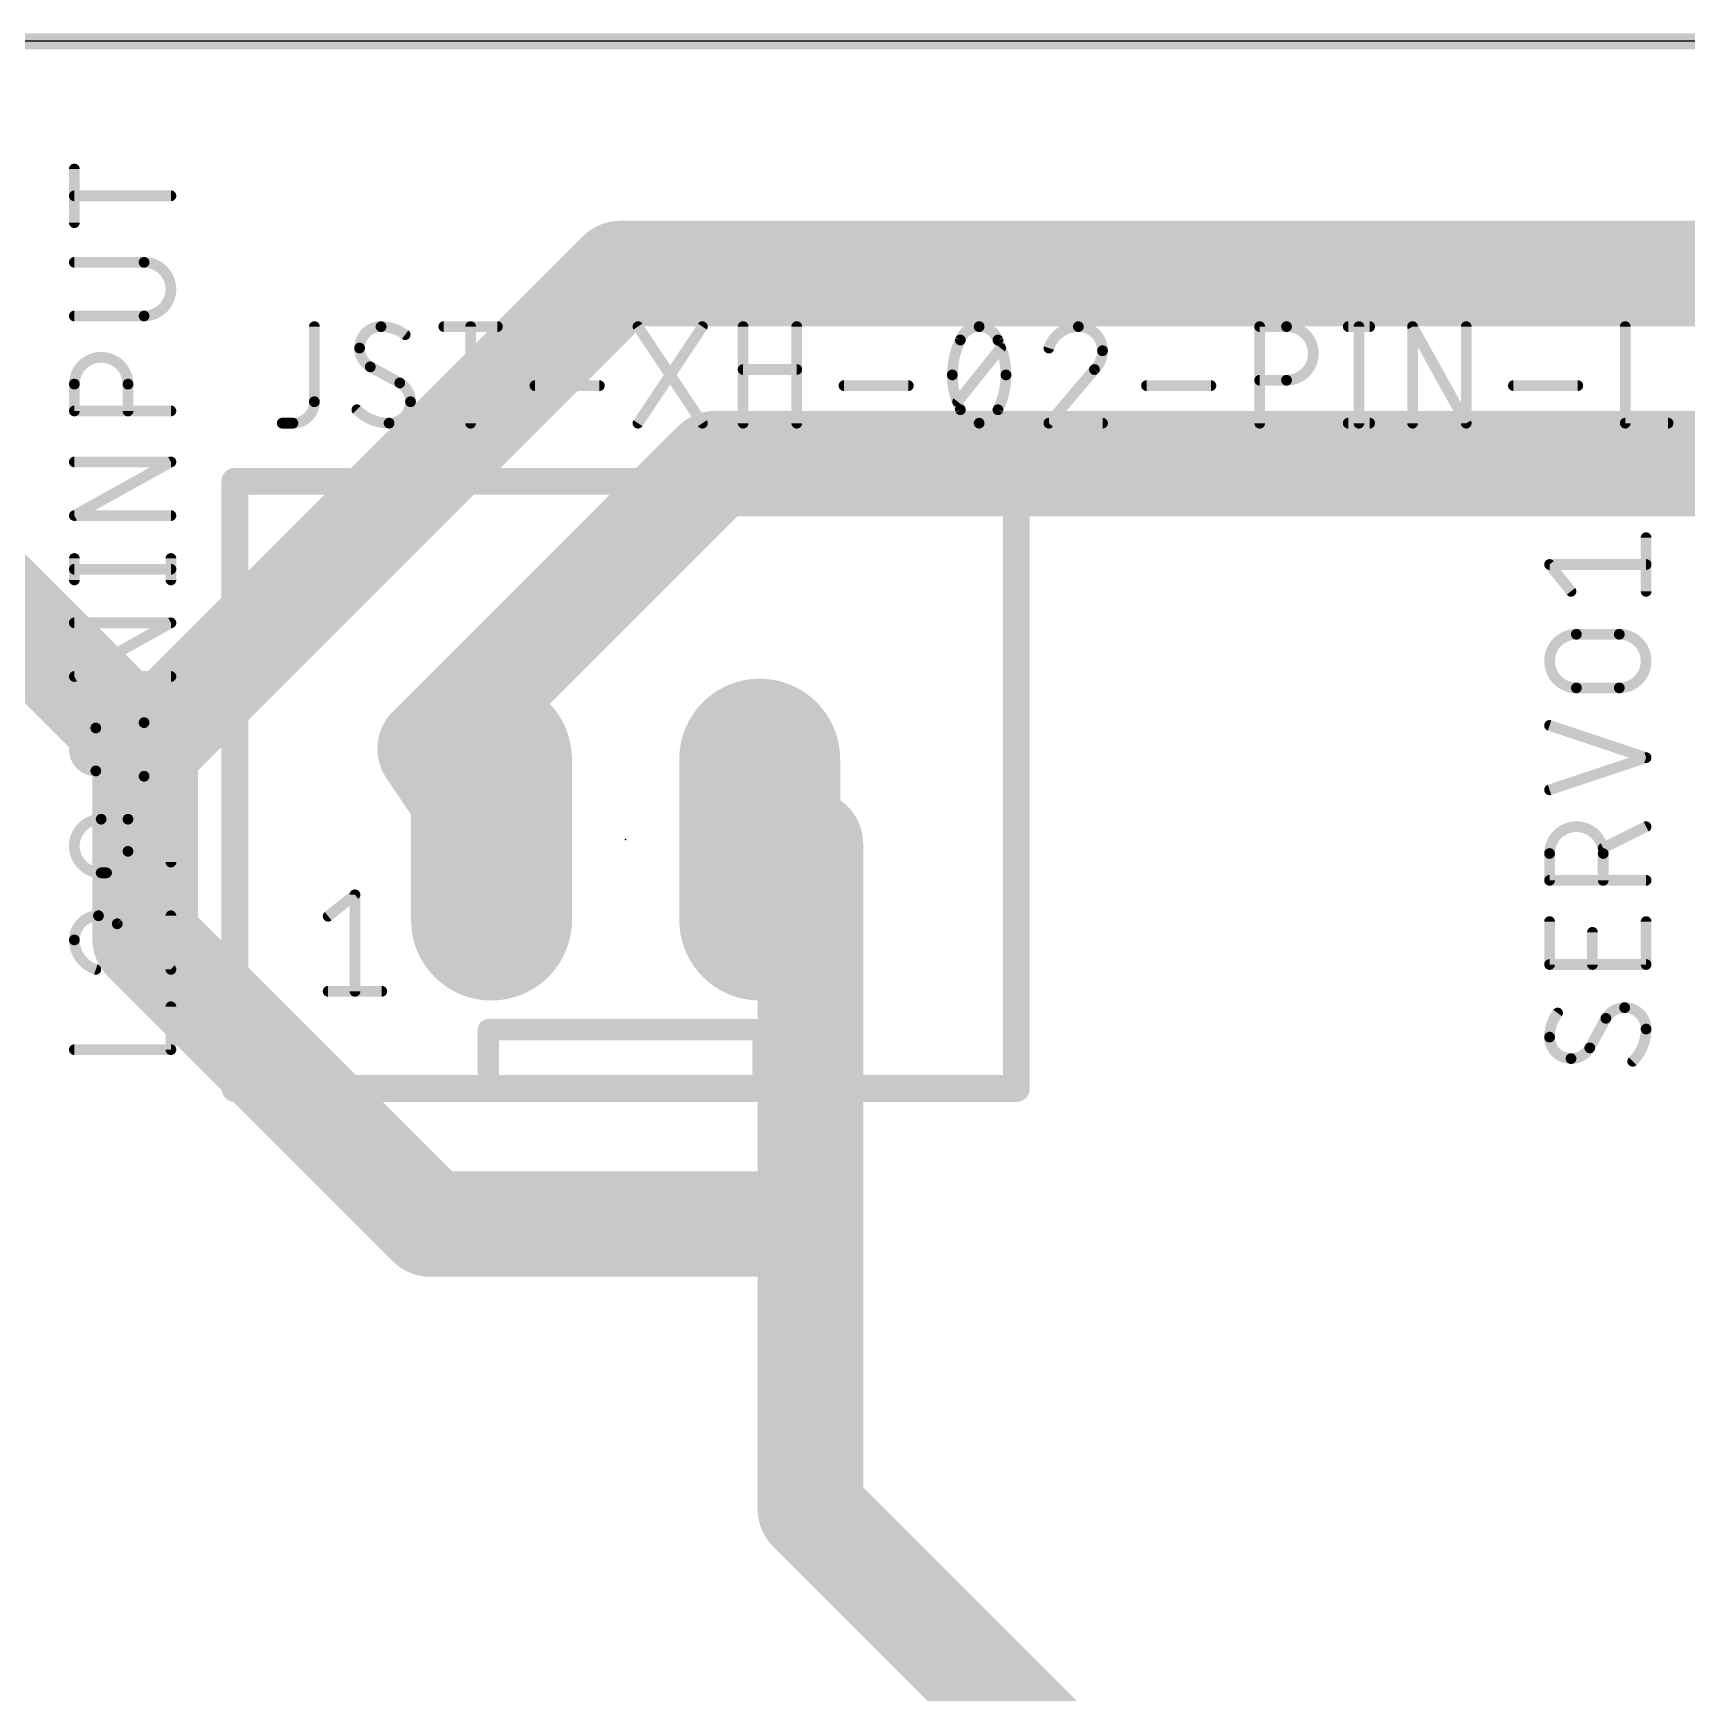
# Model space of a CAD drawing. Extents: x -1 to 132, y 0 to 67.
# Drawn here: x 25.04 to 40.7, y 51.36 to 67.08 of the extents above; entities that cross this region are included whole.
import ezdxf

# ---------------------------------------------------------------- set-up
doc = ezdxf.new("R2010")
doc.units = 0
for name, color, linetype in [('16', 132, 'CONTINUOUS'), ('17', 110, 'CONTINUOUS'), ('20', 31, 'CONTINUOUS'), ('21', 253, 'CONTINUOUS'), ('23', 53, 'CONTINUOUS'), ('25', 253, 'CONTINUOUS'), ('27', 253, 'CONTINUOUS'), ('51', 253, 'CONTINUOUS')]:
    doc.layers.add(name, color=color, linetype=linetype)

# ---------------------------------------------------------------- blocks, each defined once
blk = doc.blocks.new('LONGP100')
at = {"const_width": 1}
blk.add_lwpolyline([(-0.5, 0), (0.5, 0)], dxfattribs=at)
at = {"const_width": 0.5}
for points in [[(-0.5, 0.25, 1), (-0.5, -0.25)], [(0.5, -0.25, 1), (0.5, 0.25)]]:
    blk.add_lwpolyline(points, format="xyb", dxfattribs=at)

msp = doc.modelspace()

# ---------------------------------------------------------------- linework, layer by layer
at = {"layer": '16'}
for points, const_width in [([(64, 67), (10, 67)], 0.1524), ([(26.1, 60.3), (30.6, 64.8)], 1), ([(30.6, 64.8), (60.3, 64.8)], 1), ([(26.1, 60.3), (22.5, 63.9)], 1), ([(28.8, 60.3), (31.5, 63)], 1), ([(31.5, 63), (44.1, 63)], 1), ([(26.1, 58.5), (26.1, 60.3)], 1), ([(28.8, 60.3), (29.38, 59.44)], 1), ([(32.4, 59.4), (31.92, 59.44)], 1), ([(32.4, 55.8), (32.4, 59.4)], 1), ([(28.8, 55.8), (26.1, 58.5)], 1), ([(32.4, 55.8), (28.8, 55.8)], 1), ([(32.4, 53.1), (32.4, 55.8)], 1), ([(37.8, 47.7), (32.4, 53.1)], 1)]:
    msp.add_lwpolyline(points, dxfattribs=dict(at, const_width=const_width))
at = {"layer": '16', "const_width": 0.5}
for points in [[(30.6, 65.05, 1), (30.6, 64.55)], [(30.7768, 64.6232, 1), (30.4232, 64.9768)], [(31.5, 63.25, 1), (31.5, 62.75)], [(31.6768, 62.8232, 1), (31.3232, 63.1768)], [(26.35, 60.3, 1), (25.85, 60.3)], [(25.9232, 60.4768, 1), (26.2768, 60.1232)], [(25.9232, 60.1232, 1), (26.2768, 60.4768)], [(29.0073, 60.4398, 1), (28.5927, 60.1602)], [(28.6232, 60.4768, 1), (28.9768, 60.1232)], [(31.9408, 59.6891, 1), (31.8992, 59.1909)], [(32.65, 59.4, 1), (32.15, 59.4)], [(32.3792, 59.1509, 1), (32.4208, 59.6491)], [(29.1727, 59.3002, 1), (29.5873, 59.5798)], [(26.2768, 58.6768, 1), (25.9232, 58.3232)], [(25.85, 58.5, 1), (26.35, 58.5)], [(28.8, 56.05, 1), (28.8, 55.55)], [(32.65, 55.8, 1), (32.15, 55.8)], [(32.4, 55.55, 1), (32.4, 56.05)], [(28.6232, 55.6232, 1), (28.9768, 55.9768)], [(32.15, 55.8, 1), (32.65, 55.8)], [(32.5768, 53.2768, 1), (32.2232, 52.9232)], [(32.15, 53.1, 1), (32.65, 53.1)]]:
    msp.add_lwpolyline(points, format="xyb", dxfattribs=at)
at = {"layer": '20'}
msp.add_line((132, 67), (0, 67), dxfattribs=at)
at = {"layer": '21'}
for points, const_width in [([(34.35, 62.8325), (26.95, 62.8325)], 0.254), ([(26.95, 62.8325), (26.95, 57.0825)], 0.254), ([(34.35, 57.0825), (34.35, 62.8325)], 0.254), ([(29.35, 57.14), (29.35, 57.64)], 0.2), ([(29.35, 57.64), (31.95, 57.64)], 0.2), ([(31.95, 57.14), (31.95, 57.64)], 0.2), ([(26.95, 57.0825), (34.35, 57.0825)], 0.254)]:
    msp.add_lwpolyline(points, dxfattribs=dict(at, const_width=const_width))
for points, const_width in [([(26.95, 62.896, 1), (26.95, 62.769)], 0.127), ([(27.0135, 62.8325, 1), (26.8865, 62.8325)], 0.127), ([(34.4135, 62.8325, 1), (34.2865, 62.8325)], 0.127), ([(34.35, 62.769, 1), (34.35, 62.896)], 0.127), ([(29.4, 57.64, 1), (29.3, 57.64)], 0.1), ([(29.35, 57.69, 1), (29.35, 57.59)], 0.1), ([(32, 57.64, 1), (31.9, 57.64)], 0.1), ([(31.95, 57.59, 1), (31.95, 57.69)], 0.1), ([(26.95, 57.146, 1), (26.95, 57.019)], 0.127), ([(34.35, 57.019, 1), (34.35, 57.146)], 0.127), ([(26.8865, 57.0825, 1), (27.0135, 57.0825)], 0.127), ([(29.3, 57.14, 1), (29.4, 57.14)], 0.1), ([(31.9, 57.14, 1), (32, 57.14)], 0.1), ([(34.2865, 57.0825, 1), (34.4135, 57.0825)], 0.127)]:
    msp.add_lwpolyline(points, format="xyb", dxfattribs=dict(at, const_width=const_width))
at = {"layer": '23'}
msp.add_point((30.65, 59.44), dxfattribs=at)
at = {"layer": '25', "const_width": 0.1016}
for points in [[(25.4298, 65.2821), (25.4298, 65.7901)], [(26.3442, 65.5361), (25.4298, 65.5361)], [(26.0902, 64.9062), (25.4298, 64.9062)], [(25.4298, 64.3982), (26.0902, 64.3982)], [(25.4298, 63.499), (25.4298, 63.753)], [(25.9378, 63.753), (25.9378, 63.499)], [(26.3442, 63.499), (25.4298, 63.499)], [(25.4298, 62.5084), (26.3442, 63.0164)], [(26.3442, 63.0164), (25.4298, 63.0164)], [(26.3442, 62.5084), (25.4298, 62.5084)], [(40.3142, 61.7909), (40.3142, 62.2989)], [(25.4298, 61.8988), (25.4298, 62.102)], [(26.3442, 61.8988), (26.3442, 62.102)], [(39.603, 61.7909), (39.3998, 62.0449)], [(39.3998, 62.0449), (40.3142, 62.0449)], [(25.4298, 62.0004), (26.3442, 62.0004)], [(25.4298, 60.9844), (26.3442, 61.4924)], [(26.3442, 61.4924), (25.4298, 61.4924)], [(39.6538, 61.3845), (40.0602, 61.3845)], [(26.3442, 60.9844), (25.4298, 60.9844)], [(40.0602, 60.8765), (39.6538, 60.8765)], [(40.3142, 60.2161), (39.3998, 60.5209)], [(39.3998, 59.9113), (40.3142, 60.2161)], [(25.6838, 59.6332), (25.9378, 59.6332)], [(25.9378, 59.6332), (25.9378, 59.3284)], [(40.3142, 59.5623), (39.9078, 59.3591)], [(39.3998, 59.0543), (39.3998, 59.3083)], [(39.9078, 59.3083), (39.9078, 59.0543)], [(25.7346, 59.1252), (25.6838, 59.1252)], [(40.3142, 59.0543), (39.3998, 59.0543)], [(25.8362, 58.6426), (26.3442, 58.2108)], [(26.3442, 58.2108), (26.3442, 58.7188)], [(39.3998, 58.2572), (39.3998, 58.6636)], [(40.3142, 58.6636), (40.3142, 58.2572)], [(39.8062, 58.2572), (39.8062, 58.562)], [(40.3142, 58.2572), (39.3998, 58.2572)], [(26.3442, 57.4508), (26.3442, 57.8572)], [(39.9332, 57.7472), (39.7808, 57.4678)], [(25.4298, 57.4508), (26.3442, 57.4508)]]:
    msp.add_lwpolyline(points, dxfattribs=at)
at = {"layer": '25'}
for points, const_width in [([(25.4552, 65.7901, 1), (25.4044, 65.7901)], 0.0508), ([(25.4298, 65.5615, 1), (25.4298, 65.5107)], 0.0508), ([(26.3442, 65.5107, 1), (26.3442, 65.5615)], 0.0508), ([(25.4044, 65.2821, 1), (25.4552, 65.2821)], 0.0508), ([(25.4298, 64.9316, 1), (25.4298, 64.8808)], 0.0508), ([(26.0902, 64.3982, 1), (26.0902, 64.9062)], 0.1016), ([(26.0902, 64.9316, 1), (26.0902, 64.8808)], 0.0508), ([(26.0902, 64.8808, 1), (26.0902, 64.9316)], 0.0508), ([(25.4298, 64.4236, 1), (25.4298, 64.3728)], 0.0508), ([(26.0902, 64.4236, 1), (26.0902, 64.3728)], 0.0508), ([(26.0902, 64.3728, 1), (26.0902, 64.4236)], 0.0508), ([(25.9378, 63.753, 1), (25.4298, 63.753)], 0.1016), ([(25.4552, 63.753, 1), (25.4044, 63.753)], 0.0508), ([(25.4044, 63.753, 1), (25.4552, 63.753)], 0.0508), ([(25.9632, 63.753, 1), (25.9124, 63.753)], 0.0508), ([(25.9124, 63.753, 1), (25.9632, 63.753)], 0.0508), ([(25.4298, 63.5244, 1), (25.4298, 63.4736)], 0.0508), ([(25.4044, 63.499, 1), (25.4552, 63.499)], 0.0508), ([(25.9124, 63.499, 1), (25.9632, 63.499)], 0.0508), ([(26.3442, 63.4736, 1), (26.3442, 63.5244)], 0.0508), ([(25.4298, 63.0418, 1), (25.4298, 62.991)], 0.0508), ([(26.3565, 62.9942, 1), (26.3319, 63.0386)], 0.0508), ([(26.3442, 62.991, 1), (26.3442, 63.0418)], 0.0508), ([(25.4298, 62.5338, 1), (25.4298, 62.483)], 0.0508), ([(25.4175, 62.5306, 1), (25.4421, 62.4862)], 0.0508), ([(26.3442, 62.483, 1), (26.3442, 62.5338)], 0.0508), ([(40.3396, 62.2989, 1), (40.2888, 62.2989)], 0.0508), ([(25.4552, 62.102, 1), (25.4044, 62.102)], 0.0508), ([(26.3696, 62.102, 1), (26.3188, 62.102)], 0.0508), ([(39.3998, 62.0703, 1), (39.3998, 62.0195)], 0.0508), ([(39.4196, 62.0607, 1), (39.38, 62.029)], 0.0508), ([(40.3142, 62.0195, 1), (40.3142, 62.0703)], 0.0508), ([(25.4298, 62.0258, 1), (25.4298, 61.975)], 0.0508), ([(25.4044, 61.8988, 1), (25.4552, 61.8988)], 0.0508), ([(26.3188, 61.8988, 1), (26.3696, 61.8988)], 0.0508), ([(26.3442, 61.975, 1), (26.3442, 62.0258)], 0.0508), ([(39.5832, 61.775, 1), (39.6228, 61.8067)], 0.0508), ([(40.2888, 61.7909, 1), (40.3396, 61.7909)], 0.0508), ([(25.4298, 61.5178, 1), (25.4298, 61.467)], 0.0508), ([(26.3565, 61.4702, 1), (26.3319, 61.5146)], 0.0508), ([(26.3442, 61.467, 1), (26.3442, 61.5178)], 0.0508), ([(39.6538, 61.3845, 1), (39.6538, 60.8765)], 0.1016), ([(39.6538, 61.4099, 1), (39.6538, 61.3591)], 0.0508), ([(39.6538, 61.3591, 1), (39.6538, 61.4099)], 0.0508), ([(40.0602, 60.8765, 1), (40.0602, 61.3845)], 0.1016), ([(40.0602, 61.4099, 1), (40.0602, 61.3591)], 0.0508), ([(40.0602, 61.3591, 1), (40.0602, 61.4099)], 0.0508), ([(25.4298, 61.0098, 1), (25.4298, 60.959)], 0.0508), ([(25.4175, 61.0066, 1), (25.4421, 60.9622)], 0.0508), ([(26.3442, 60.959, 1), (26.3442, 61.0098)], 0.0508), ([(39.6538, 60.9019, 1), (39.6538, 60.8511)], 0.0508), ([(39.6538, 60.8511, 1), (39.6538, 60.9019)], 0.0508), ([(40.0602, 60.9019, 1), (40.0602, 60.8511)], 0.0508), ([(40.0602, 60.8511, 1), (40.0602, 60.9019)], 0.0508), ([(25.633, 60.4968, 1), (25.633, 60.0904)], 0.1016), ([(25.633, 60.0904, 1), (25.633, 60.4968)], 0.1016), ([(25.633, 60.5222, 1), (25.633, 60.4714)], 0.0508), ([(25.633, 60.4714, 1), (25.633, 60.5222)], 0.0508), ([(26.0902, 60.5476, 1), (26.0902, 60.0396)], 0.1016), ([(26.0902, 60.0396, 1), (26.0902, 60.5476)], 0.1016), ([(26.0902, 60.573, 1), (26.0902, 60.5222)], 0.0508), ([(26.0902, 60.5222, 1), (26.0902, 60.573)], 0.0508), ([(39.4078, 60.545, 1), (39.3918, 60.4968)], 0.0508), ([(40.3222, 60.192, 1), (40.3062, 60.2402)], 0.0508), ([(40.3062, 60.192, 1), (40.3222, 60.2402)], 0.0508), ([(25.633, 60.1158, 1), (25.633, 60.065)], 0.0508), ([(25.633, 60.065, 1), (25.633, 60.1158)], 0.0508), ([(26.0902, 60.065, 1), (26.0902, 60.0142)], 0.0508), ([(26.0902, 60.0142, 1), (26.0902, 60.065)], 0.0508), ([(39.3918, 59.9354, 1), (39.4078, 59.8872)], 0.0508), ([(25.6838, 59.6332, 1), (25.6838, 59.1252)], 0.1016), ([(25.6838, 59.6586, 1), (25.6838, 59.6078)], 0.0508), ([(25.6838, 59.6078, 1), (25.6838, 59.6586)], 0.0508), ([(25.9632, 59.6332, 1), (25.9124, 59.6332)], 0.0508), ([(26.3442, 59.2268, 0.4142), (25.9378, 59.6332)], 0.1016), ([(25.9378, 59.6586, 1), (25.9378, 59.6078)], 0.0508), ([(25.9378, 59.6078, 1), (25.9378, 59.6586)], 0.0508), ([(39.9078, 59.3083, 1), (39.3998, 59.3083)], 0.1016), ([(40.3256, 59.5396, 1), (40.3028, 59.585)], 0.0508), ([(39.8964, 59.3818, 1), (39.9192, 59.3364)], 0.0508), ([(25.7346, 59.1252, 0.4142), (25.9378, 59.3284)], 0.1016), ([(25.9632, 59.3284, 1), (25.9124, 59.3284)], 0.0508), ([(25.9124, 59.3284, 1), (25.9632, 59.3284)], 0.0508), ([(26.3188, 59.2268, 1), (26.3696, 59.2268)], 0.0508), ([(39.4252, 59.3083, 1), (39.3744, 59.3083)], 0.0508), ([(39.3744, 59.3083, 1), (39.4252, 59.3083)], 0.0508), ([(39.9332, 59.3083, 1), (39.8824, 59.3083)], 0.0508), ([(39.8824, 59.3083, 1), (39.9332, 59.3083)], 0.0508), ([(25.6838, 59.1506, 1), (25.6838, 59.0998)], 0.0508), ([(25.6838, 59.0998, 1), (25.6838, 59.1506)], 0.0508), ([(25.7346, 59.1506, 1), (25.7346, 59.0998)], 0.0508), ([(25.7346, 59.0998, 1), (25.7346, 59.1506)], 0.0508), ([(39.3998, 59.0797, 1), (39.3998, 59.0289)], 0.0508), ([(40.3142, 59.0289, 1), (40.3142, 59.0797)], 0.0508), ([(39.3744, 59.0543, 1), (39.4252, 59.0543)], 0.0508), ([(39.8824, 59.0543, 1), (39.9332, 59.0543)], 0.0508), ([(25.6584, 58.7188, 0.4142), (25.4298, 58.4902)], 0.1016), ([(25.8362, 58.6426, 0.2053), (25.6584, 58.7188)], 0.1016), ([(25.6584, 58.7442, 1), (25.6584, 58.6934)], 0.0508), ([(25.6584, 58.6934, 1), (25.6584, 58.7442)], 0.0508), ([(25.8527, 58.6619, 1), (25.8197, 58.6232)], 0.0508), ([(25.8178, 58.625, 1), (25.8546, 58.6601)], 0.0508), ([(26.3696, 58.7188, 1), (26.3188, 58.7188)], 0.0508), ([(39.4252, 58.6636, 1), (39.3744, 58.6636)], 0.0508), ([(40.3396, 58.6636, 1), (40.2888, 58.6636)], 0.0508), ([(25.4298, 58.4902, 0.3252), (25.633, 58.2108)], 0.1016), ([(25.4552, 58.4902, 1), (25.4044, 58.4902)], 0.0508), ([(25.4044, 58.4902, 1), (25.4552, 58.4902)], 0.0508), ([(39.8316, 58.562, 1), (39.7808, 58.562)], 0.0508), ([(39.3998, 58.2826, 1), (39.3998, 58.2318)], 0.0508), ([(40.3142, 58.2318, 1), (40.3142, 58.2826)], 0.0508), ([(25.6252, 58.1866, 1), (25.6408, 58.2349)], 0.0508), ([(26.3188, 58.2108, 1), (26.3696, 58.2108)], 0.0508), ([(26.3277, 58.1914, 1), (26.3607, 58.2301)], 0.0508), ([(39.3744, 58.2572, 1), (39.4252, 58.2572)], 0.0508), ([(39.7808, 58.2572, 1), (39.8316, 58.2572)], 0.0508), ([(40.2888, 58.2572, 1), (40.3396, 58.2572)], 0.0508), ([(26.3696, 57.8572, 1), (26.3188, 57.8572)], 0.0508), ([(39.476, 57.798, 0.1623), (39.3998, 57.5694)], 0.1016), ([(39.4963, 57.7828, 1), (39.4557, 57.8132)], 0.0508), ([(40.111, 57.8488, 0.2656), (39.9332, 57.7472)], 0.1016), ([(40.3142, 57.6456, 0.4142), (40.111, 57.8488)], 0.1016), ([(40.111, 57.8742, 1), (40.111, 57.8234)], 0.0508), ([(40.111, 57.8234, 1), (40.111, 57.8742)], 0.0508), ([(39.9113, 57.7601, 1), (39.9551, 57.7343)], 0.0508), ([(39.9555, 57.735, 1), (39.9109, 57.7594)], 0.0508), ([(40.1872, 57.3408, 0.2), (40.3142, 57.6456)], 0.1016), ([(40.3396, 57.6456, 1), (40.2888, 57.6456)], 0.0508), ([(39.3998, 57.5694, 0.4142), (39.603, 57.3662)], 0.1016), ([(39.4252, 57.5694, 1), (39.3744, 57.5694)], 0.0508), ([(39.3744, 57.5694, 1), (39.4252, 57.5694)], 0.0508), ([(40.2888, 57.6456, 1), (40.3396, 57.6456)], 0.0508), ([(25.4298, 57.4762, 1), (25.4298, 57.4254)], 0.0508), ([(26.3188, 57.4508, 1), (26.3696, 57.4508)], 0.0508), ([(26.3442, 57.4254, 1), (26.3442, 57.4762)], 0.0508), ([(39.603, 57.3662, 0.2656), (39.7808, 57.4678)], 0.1016), ([(39.603, 57.3916, 1), (39.603, 57.3408)], 0.0508), ([(39.603, 57.3408, 1), (39.603, 57.3916)], 0.0508), ([(39.7585, 57.48, 1), (39.8031, 57.4556)], 0.0508), ([(39.8027, 57.4549, 1), (39.7589, 57.4807)], 0.0508), ([(40.1693, 57.3588, 1), (40.2051, 57.3228)], 0.0508)]:
    msp.add_lwpolyline(points, format="xyb", dxfattribs=dict(at, const_width=const_width))
at = {"layer": '27', "const_width": 0.1016}
for points in [[(27.7031, 64.2977), (27.7031, 63.5865)], [(28.9283, 64.2977), (29.4363, 64.2977)], [(29.1823, 63.3833), (29.1823, 64.2977)], [(30.7672, 63.3833), (31.3768, 64.2977)], [(30.7672, 64.2977), (31.3768, 63.3833)], [(31.7629, 63.3833), (31.7629, 64.2977)], [(32.2709, 64.2977), (32.2709, 63.3833)], [(36.6549, 63.3833), (36.6549, 64.2977)], [(36.6549, 64.2977), (36.9089, 64.2977)], [(37.4931, 64.2977), (37.6963, 64.2977)], [(37.5947, 64.2977), (37.5947, 63.3833)], [(38.1027, 63.3833), (38.1027, 64.2977)], [(38.1027, 64.2977), (38.6107, 63.3833)], [(38.6107, 63.3833), (38.6107, 64.2977)], [(40.1164, 64.2977), (40.1164, 63.3833)], [(33.7949, 63.5865), (34.2013, 64.0945)], [(28.5117, 63.7643), (28.2323, 63.9167)], [(31.7629, 63.8913), (32.2709, 63.8913)], [(35.0903, 63.8913), (34.6585, 63.3833)], [(36.9089, 63.7897), (36.6549, 63.7897)], [(29.7919, 63.7389), (30.4015, 63.7389)], [(32.7179, 63.7389), (33.3275, 63.7389)], [(35.5831, 63.7389), (36.1927, 63.7389)], [(39.0578, 63.7389), (39.6674, 63.7389)], [(27.4999, 63.3833), (27.3983, 63.3833)], [(34.6585, 63.3833), (35.1665, 63.3833)], [(37.4931, 63.3833), (37.6963, 63.3833)], [(40.1164, 63.3833), (40.5228, 63.3833)]]:
    msp.add_lwpolyline(points, dxfattribs=at)
at = {"layer": '27'}
for points, const_width in [([(27.7285, 64.2977, 1), (27.6777, 64.2977)], 0.0508), ([(28.3339, 64.2977, 0.4142), (28.1307, 64.0945)], 0.1016), ([(28.5625, 64.2215, 0.1623), (28.3339, 64.2977)], 0.1016), ([(28.3339, 64.3231, 1), (28.3339, 64.2723)], 0.0508), ([(28.3339, 64.2723, 1), (28.3339, 64.3231)], 0.0508), ([(28.9283, 64.3231, 1), (28.9283, 64.2723)], 0.0508), ([(29.2077, 64.2977, 1), (29.1569, 64.2977)], 0.0508), ([(29.4363, 64.2723, 1), (29.4363, 64.3231)], 0.0508), ([(30.7884, 64.3118, 1), (30.7461, 64.2836)], 0.0508), ([(31.398, 64.2836, 1), (31.3557, 64.3118)], 0.0508), ([(31.7883, 64.2977, 1), (31.7375, 64.2977)], 0.0508), ([(32.2963, 64.2977, 1), (32.2455, 64.2977)], 0.0508), ([(33.9981, 64.2977, 0.3205), (33.8203, 64.1707)], 0.1016), ([(34.1759, 64.1707, 0.3205), (33.9981, 64.2977)], 0.1016), ([(33.9981, 64.3231, 1), (33.9981, 64.2723)], 0.0508), ([(33.9981, 64.2723, 1), (33.9981, 64.3231)], 0.0508), ([(34.9379, 64.2977, 0.3252), (34.6585, 64.0945)], 0.1016), ([(35.1665, 64.0691, 0.4142), (34.9379, 64.2977)], 0.1016), ([(34.9379, 64.3231, 1), (34.9379, 64.2723)], 0.0508), ([(34.9379, 64.2723, 1), (34.9379, 64.3231)], 0.0508), ([(36.6803, 64.2977, 1), (36.6295, 64.2977)], 0.0508), ([(36.6549, 64.3231, 1), (36.6549, 64.2723)], 0.0508), ([(36.9089, 63.7897, 1), (36.9089, 64.2977)], 0.1016), ([(36.9089, 64.3231, 1), (36.9089, 64.2723)], 0.0508), ([(36.9089, 64.2723, 1), (36.9089, 64.3231)], 0.0508), ([(37.4931, 64.3231, 1), (37.4931, 64.2723)], 0.0508), ([(37.6201, 64.2977, 1), (37.5693, 64.2977)], 0.0508), ([(37.6963, 64.2723, 1), (37.6963, 64.3231)], 0.0508), ([(38.1281, 64.2977, 1), (38.0773, 64.2977)], 0.0508), ([(38.1249, 64.31, 1), (38.0805, 64.2854)], 0.0508), ([(38.6361, 64.2977, 1), (38.5853, 64.2977)], 0.0508), ([(40.1418, 64.2977, 1), (40.091, 64.2977)], 0.0508), ([(28.1307, 64.0945, 0.2656), (28.2323, 63.9167)], 0.1016), ([(28.1561, 64.0945, 1), (28.1053, 64.0945)], 0.0508), ([(28.1053, 64.0945, 1), (28.1561, 64.0945)], 0.0508), ([(28.5473, 64.2012, 1), (28.5778, 64.2418)], 0.0508), ([(33.8203, 64.1707, 0.1139), (33.7441, 63.8405)], 0.1016), ([(33.7963, 64.1789, 1), (33.8443, 64.1625)], 0.0508), ([(33.8431, 64.1596, 1), (33.7975, 64.1818)], 0.0508), ([(34.2521, 63.8405, 0.1139), (34.1759, 64.1707)], 0.1016), ([(34.1987, 64.1818, 1), (34.1531, 64.1596)], 0.0508), ([(34.1519, 64.1625, 1), (34.1999, 64.1789)], 0.0508), ([(34.2211, 64.0786, 1), (34.1815, 64.1104)], 0.0508), ([(34.6343, 64.1023, 1), (34.6827, 64.0867)], 0.0508), ([(35.0903, 63.8913, 0.2053), (35.1665, 64.0691)], 0.1016), ([(35.1919, 64.0691, 1), (35.1411, 64.0691)], 0.0508), ([(28.2445, 63.939, 1), (28.2201, 63.8944)], 0.0508), ([(28.2194, 63.8948, 1), (28.2452, 63.9386)], 0.0508), ([(35.1411, 64.0691, 1), (35.1919, 64.0691)], 0.0508), ([(28.6133, 63.5865, 0.2656), (28.5117, 63.7643)], 0.1016), ([(28.5246, 63.7862, 1), (28.4988, 63.7424)], 0.0508), ([(28.4995, 63.742, 1), (28.5239, 63.7866)], 0.0508), ([(31.7629, 63.9167, 1), (31.7629, 63.8659)], 0.0508), ([(32.2709, 63.8659, 1), (32.2709, 63.9167)], 0.0508), ([(33.7441, 63.8405, 0.1139), (33.8203, 63.5103)], 0.1016), ([(33.7695, 63.8405, 1), (33.7187, 63.8405)], 0.0508), ([(33.7187, 63.8405, 1), (33.7695, 63.8405)], 0.0508), ([(34.1759, 63.5103, 0.1139), (34.2521, 63.8405)], 0.1016), ([(34.2775, 63.8405, 1), (34.2267, 63.8405)], 0.0508), ([(34.2267, 63.8405, 1), (34.2775, 63.8405)], 0.0508), ([(35.0728, 63.9097, 1), (35.1078, 63.8729)], 0.0508), ([(35.1096, 63.8748, 1), (35.0709, 63.9078)], 0.0508), ([(36.6549, 63.8151, 1), (36.6549, 63.7643)], 0.0508), ([(36.9089, 63.8151, 1), (36.9089, 63.7643)], 0.0508), ([(36.9089, 63.7643, 1), (36.9089, 63.8151)], 0.0508), ([(29.7919, 63.7643, 1), (29.7919, 63.7135)], 0.0508), ([(30.4015, 63.7135, 1), (30.4015, 63.7643)], 0.0508), ([(32.7179, 63.7643, 1), (32.7179, 63.7135)], 0.0508), ([(33.3275, 63.7135, 1), (33.3275, 63.7643)], 0.0508), ([(35.5831, 63.7643, 1), (35.5831, 63.7135)], 0.0508), ([(36.1927, 63.7135, 1), (36.1927, 63.7643)], 0.0508), ([(39.0578, 63.7643, 1), (39.0578, 63.7135)], 0.0508), ([(39.6674, 63.7135, 1), (39.6674, 63.7643)], 0.0508), ([(27.4999, 63.3833, 0.4142), (27.7031, 63.5865)], 0.1016), ([(27.7285, 63.5865, 1), (27.6777, 63.5865)], 0.0508), ([(27.6777, 63.5865, 1), (27.7285, 63.5865)], 0.0508), ([(28.1053, 63.5103, 0.2), (28.4101, 63.3833)], 0.1016), ([(28.1233, 63.5282, 1), (28.0873, 63.4924)], 0.0508), ([(28.4101, 63.3833, 0.4142), (28.6133, 63.5865)], 0.1016), ([(28.6387, 63.5865, 1), (28.5879, 63.5865)], 0.0508), ([(28.5879, 63.5865, 1), (28.6387, 63.5865)], 0.0508), ([(33.7751, 63.6024, 1), (33.8147, 63.5706)], 0.0508), ([(33.8203, 63.5103, 0.3205), (33.9981, 63.3833)], 0.1016), ([(33.8443, 63.5185, 1), (33.7963, 63.5021)], 0.0508), ([(33.7975, 63.4992, 1), (33.8431, 63.5214)], 0.0508), ([(33.9981, 63.3833, 0.3205), (34.1759, 63.5103)], 0.1016), ([(34.1531, 63.5214, 1), (34.1987, 63.4992)], 0.0508), ([(34.1999, 63.5021, 1), (34.1519, 63.5185)], 0.0508), ([(27.3983, 63.4087, 1), (27.3983, 63.3579)], 0.0508), ([(27.4999, 63.4087, 1), (27.4999, 63.3579)], 0.0508), ([(27.4999, 63.3579, 1), (27.4999, 63.4087)], 0.0508), ([(28.4101, 63.4087, 1), (28.4101, 63.3579)], 0.0508), ([(28.4101, 63.3579, 1), (28.4101, 63.4087)], 0.0508), ([(29.1569, 63.3833, 1), (29.2077, 63.3833)], 0.0508), ([(30.7461, 63.3974, 1), (30.7884, 63.3692)], 0.0508), ([(31.3557, 63.3692, 1), (31.398, 63.3974)], 0.0508), ([(31.7375, 63.3833, 1), (31.7883, 63.3833)], 0.0508), ([(32.2455, 63.3833, 1), (32.2963, 63.3833)], 0.0508), ([(33.9981, 63.4087, 1), (33.9981, 63.3579)], 0.0508), ([(33.9981, 63.3579, 1), (33.9981, 63.4087)], 0.0508), ([(34.6391, 63.3998, 1), (34.6778, 63.3668)], 0.0508), ([(34.6585, 63.4087, 1), (34.6585, 63.3579)], 0.0508), ([(35.1665, 63.3579, 1), (35.1665, 63.4087)], 0.0508), ([(36.6295, 63.3833, 1), (36.6803, 63.3833)], 0.0508), ([(37.4931, 63.4087, 1), (37.4931, 63.3579)], 0.0508), ([(37.5693, 63.3833, 1), (37.6201, 63.3833)], 0.0508), ([(37.6963, 63.3579, 1), (37.6963, 63.4087)], 0.0508), ([(38.0773, 63.3833, 1), (38.1281, 63.3833)], 0.0508), ([(38.5853, 63.3833, 1), (38.6361, 63.3833)], 0.0508), ([(38.5885, 63.371, 1), (38.6329, 63.3956)], 0.0508), ([(40.1164, 63.4087, 1), (40.1164, 63.3579)], 0.0508), ([(40.091, 63.3833, 1), (40.1418, 63.3833)], 0.0508), ([(40.5228, 63.3579, 1), (40.5228, 63.4087)], 0.0508)]:
    msp.add_lwpolyline(points, format="xyb", dxfattribs=dict(at, const_width=const_width))
at = {"layer": '51', "const_width": 0.1016}
for points in [[(27.8333, 58.7145), (28.0873, 58.9177)], [(28.0873, 58.9177), (28.0873, 58.0033)], [(27.8333, 58.0033), (28.3413, 58.0033)]]:
    msp.add_lwpolyline(points, dxfattribs=at)
at = {"layer": '51', "const_width": 0.0508}
for points in [[(28.1127, 58.9177, 1), (28.0619, 58.9177)], [(28.1032, 58.8979, 1), (28.0714, 58.9375)], [(27.8174, 58.7343, 1), (27.8492, 58.6947)], [(27.8333, 58.0287, 1), (27.8333, 57.9779)], [(28.0619, 58.0033, 1), (28.1127, 58.0033)], [(28.3413, 57.9779, 1), (28.3413, 58.0287)]]:
    msp.add_lwpolyline(points, format="xyb", dxfattribs=at)

# ---------------------------------------------------------------- block references
at = {"layer": '17', "xscale": 1.524, "yscale": 1.524, "rotation": 90}
for p in [(29.38, 59.44), (29.38, 59.44), (31.92, 59.44), (31.92, 59.44)]:
    msp.add_blockref('LONGP100', p, dxfattribs=at)

doc.saveas('drawing.dxf')
